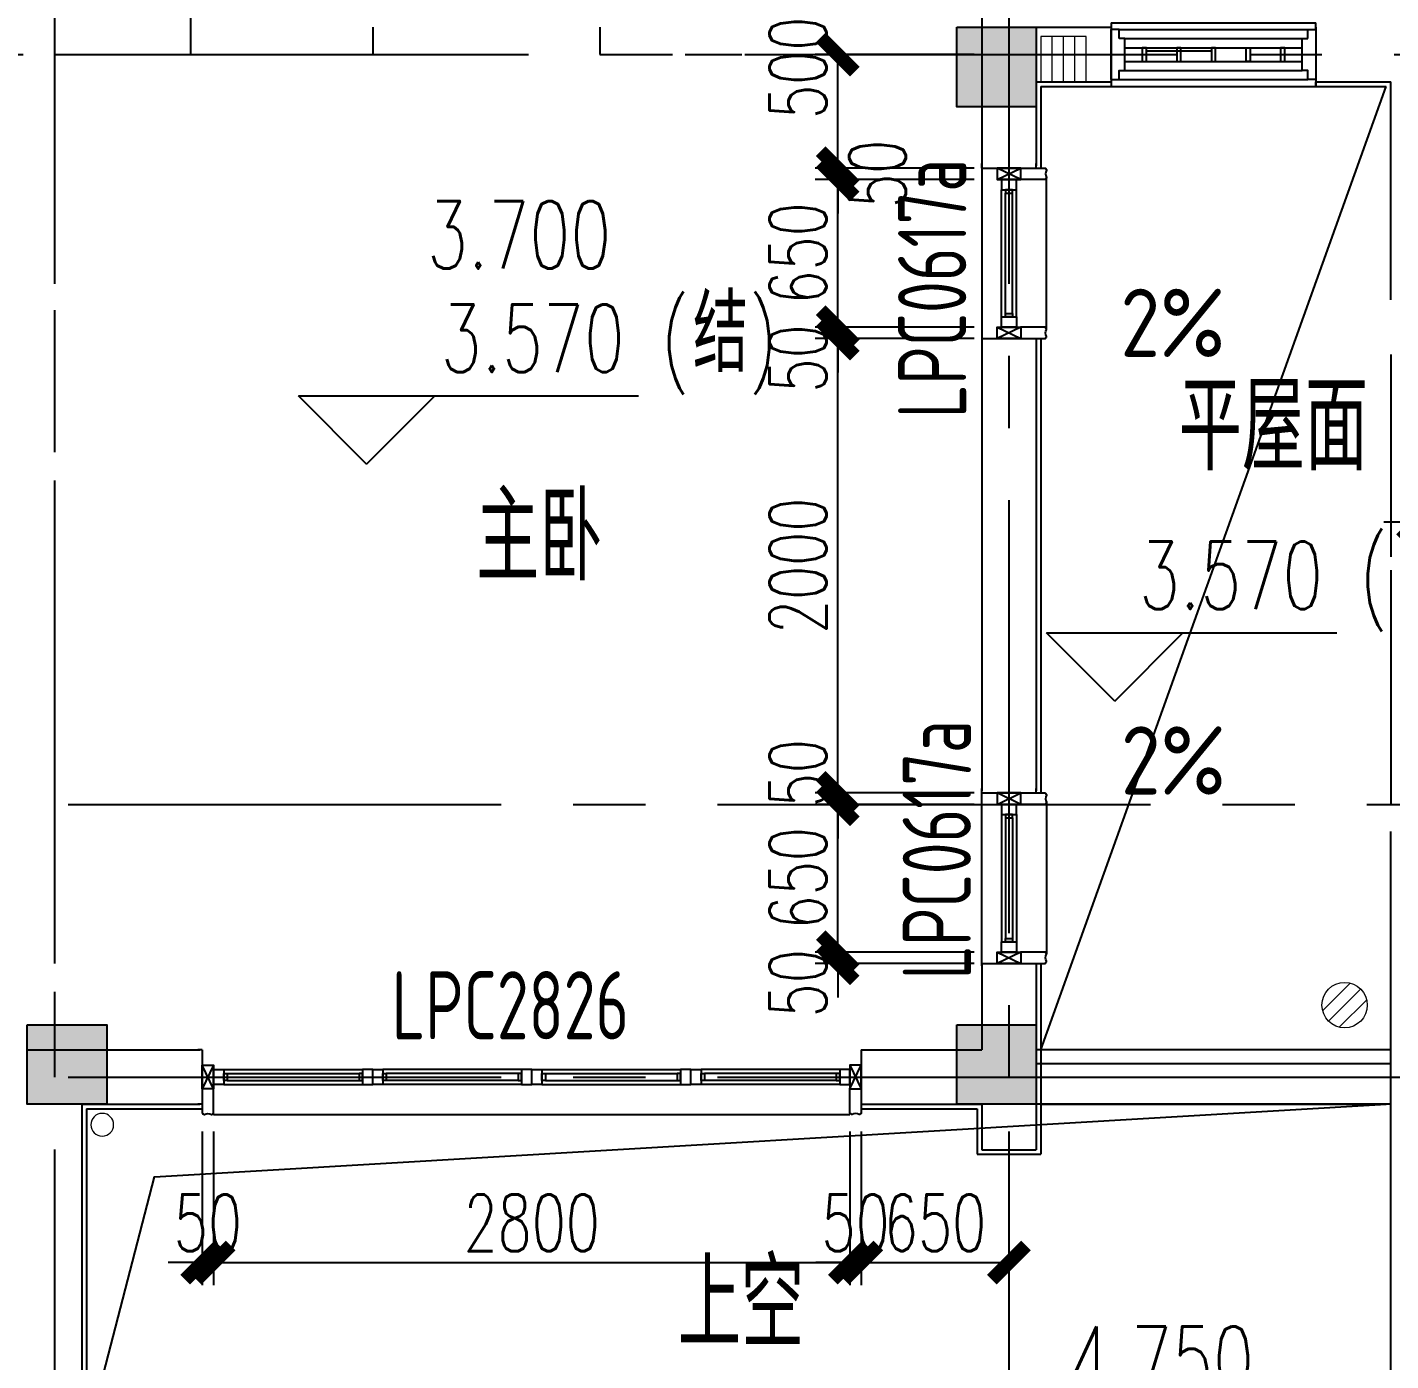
# Model space of a CAD drawing. Extents: x 296441 to 853063, y 459050 to 1117990.
# Drawn here: x 642778 to 648778, y 650121 to 655990 of the extents above; entities that cross this region are included whole.
import ezdxf

# ---------------------------------------------------------------- set-up
doc = ezdxf.new("R2010")
doc.units = 0
doc.header["$LTSCALE"] = 1000
for name, pattern in [('14-GRID$0$CENTER2', [28.575, 19.05, -3.175, 3.175, -3.175]), ('DZ-3-PLAN-FL01$0$DASHED2', [0.375, 0.25, -0.125]), ('E2-E3-FL02$0$E1-FL02$0$$5$CENTER2', [28.575, 19.05, -3.175, 3.175, -3.175])]:
    doc.linetypes.add(name, pattern=pattern)
for name, color, linetype in [('0-COL-H1', 170, 'Continuous'), ('14-GRID$0$G-GRID', 9, '14-GRID$0$CENTER2'), ('DIM_ELEV', 3, 'Continuous'), ('DIM_SYMB', 3, 'Continuous'), ('DZ-3-PLAN-FL01$0$A-WALL', 1, 'Continuous'), ('DZ-TEXT-FL01$0$A-ROOM-IDEN', 4, 'Continuous'), ('E-TEXT-BS01-MI-14$0$A-WIND-IDEN', 33, 'Continuous'), ('E1-BM01$0$A-HRAL', 5, 'Continuous'), ('E1-BM01$0$A-OVLK', 140, 'Continuous'), ('E1-FL02$0$A-OVLK', 140, 'Continuous'), ('E2-E3-FL02$0$A-WALL', 1, 'Continuous'), ('E2-E3-FL02$0$E1-FL02$0$A-FLOR', 23, 'Continuous'), ('E2-E3-FL02$0$E1-FL02$0$A-HOLE', 211, 'Continuous'), ('E2-E3-FL02$0$E1-FL02$0$A-OVLK', 140, 'Continuous'), ('E2-E3-FL02$0$E1-FL02$0$A-SECT-WIND', 155, 'Continuous'), ('E2-E3-FL02$0$E1-FL02$0$A-SECT-WOOD', 17, 'Continuous'), ('E2-E3-FL02$0$E1-FL02$0$A-WALL', 1, 'Continuous'), ('E2-E3-FL02$0$E1-FL02$0$A-WALL-FNSH', 6, 'Continuous'), ('E2-E3-FL02$0$E1-FL02$0$G-GRID', 9, 'E2-E3-FL02$0$E1-FL02$0$$5$CENTER2'), ('E2-E3-FL02$0$E1-FL02$0$G-XREF', 2, 'Continuous'), ('E2-E3-FL02$0$huachuang-900$0$A-ELEV-XTHIN', 5, 'Continuous'), ('E2-E3-FL02$0$huachuang-900$0$A-ELEV-XTHN-GRAY', 157, 'Continuous'), ('E2-E3-FL02$0$huachuang-900$0$A-SECT-STONE', 42, 'Continuous'), ('E2-E3-FL02$0$huachuang-900$0$A-WIND', 4, 'Continuous'), ('E2-E3-FL02$0$huachuang-900$0$CT-01-CE$0$A-ELEV-MEDM', 4, 'Continuous'), ('E2-E3-FL02$0$menchuangtao1$0$A-DETL-STONE', 42, 'Continuous'), ('E2-E3-FL02$0$menchuangtao1$0$A-WALL', 1, 'Continuous'), ('E2-E3-FL02$0$menchuangtao1$0$A_CUR_FRAME', 112, 'Continuous'), ('PUB_TEXT', 7, 'Continuous'), ('ZT1_Dim---标注---PM、LM、DY、JD', 252, 'Continuous')]:
    doc.layers.add(name, color=color, linetype=linetype)
doc.layers.add('E1-FL02$0$P-SEWG-EQPM', color=4, linetype='Continuous', lineweight=0)
doc.layers.add('E2-E3-FL02$0$E1-FL02$0$P-SEWG-EQPM', color=4, linetype='Continuous', lineweight=0)
doc.styles.add('_TCH_DIM', font='SIMPLEX', dxfattribs={"bigfont": 'GBCBIG'})
doc.styles.add('E1-FL02$0$hz', font='simplex', dxfattribs={"width": 0.7, "bigfont": 'hztxt'})
doc.styles.add('E2-E3-FL02$0$E1-FL02$0$hz', font='simplex', dxfattribs={"width": 0.7, "bigfont": 'hztxt'})
doc.styles.get("Standard").update_dxf_attribs({"font": 'gbenor.shx', "bigfont": 'gbcbig.shx'})
doc.styles.add('ZT-DIMSTYLE', font='ROMANS.shx', dxfattribs={"width": 0.7, "bigfont": 'CHINESE.shx'})
doc.dimstyles.new('ZT-DIM100', dxfattribs={"dimscale": 100, "dimtxt": 2.5, "dimasz": 1.5, "dimexe": 1, "dimexo": 1, "dimgap": 0.5, "dimtad": 1, "dimdec": 0, "dimdsep": 46, "dimtxsty": 'ZT-DIMSTYLE', "dimblk": 'ARCHTICK', "dimcen": 2.5, "dimclrd": 175, "dimclre": 175, "dimclrt": 7, "dimazin": 2, "dimtfac": 1, "dimtix": 1, "dimtmove": 2, "dimatfit": 3, "dimfxl": 0, "dimarcsym": 0})

# ---------------------------------------------------------------- blocks, each defined once
blk = doc.blocks.new('yyyyij')
at = {"layer": 'DIM_ELEV'}
for p, q in [((753866.4, 151321.1), (753566.4, 151621.1)), ((753566.4, 151621.1), (755062.4, 151621.1)), ((753866.4, 151321.1), (754166.4, 151621.1)), ((757158.5, 150277.6), (756858.5, 150577.6)), ((756858.5, 150577.6), (758135.5, 150577.6)), ((757158.5, 150277.6), (757458.5, 150577.6))]:
    blk.add_line(p, q, dxfattribs=at)
at = {"layer": 'DIM_SYMB'}
for points in [[(757336.4, 152174.4, 0, 0, 0), (757154.2, 152570.4, 80, 0, 0), (757028.7, 152842.9, 0, 0, 0)], [(757426.5, 149791.7, 0, 0, 0), (757723.5, 149348.7, 80, 0, 0), (757890.6, 149099.5, 0, 0, 0)]]:
    blk.add_lwpolyline(points, format="xyseb", dxfattribs=at)
at = {"layer": 'DZ-TEXT-FL01$0$A-ROOM-IDEN'}
for s, p in [('平屋面', (757439.6, 151293.7)), ('主卧', (754348.1, 150806.8)), ('上空', (755236.1, 147433.4))]:
    blk.add_text(s, height=385.82, dxfattribs=at).set_placement(p)
at = {"layer": 'E-TEXT-BS01-MI-14$0$A-WIND-IDEN', "color": 2, "width": 0.8}
for p in [(756505, 151523.3), (756525.5, 149053.3)]:
    blk.add_text('LPC0617a', height=300, rotation=90, dxfattribs=at).set_placement(p)
blk.add_text('LPC2826', height=300, dxfattribs=at).set_placement((753976.9, 148789))
at = {"layer": 'PUB_TEXT', "style": '_TCH_DIM', "width": 0.705882}
for s, p in [('3.700', (754132.4, 152181.1)), ('(', (755162.4, 151726.1)), (')', (755548.1, 151726.1)), ('3.570', (754192.4, 151726.1)), ('(', (758235.5, 150682.6)), ('3.570', (757265.5, 150682.6)), ('4.750', (756960.6, 147228.4))]:
    blk.add_text(s, height=297.5, dxfattribs=at).set_placement(p)
at = {"layer": 'PUB_TEXT', "style": '_TCH_DIM'}
blk.add_text('结', height=337.6, dxfattribs=at).set_placement((755302.4, 151726.1))
at = {"layer": 'PUB_TEXT'}
for p in [(757183.4, 151792.6), (757185.7, 149866.5)]:
    blk.add_text('2%', height=300, dxfattribs=at).set_placement(p)
blk = doc.blocks.new('E2-E3-FL02$0$huachuang-900')
at = {"layer": 'E2-E3-FL02$0$huachuang-900$0$A-ELEV-XTHIN'}
for p, q in [((-110, 865), (-110, 35)), ((110, 865), (110, 35)), ((-70, 840), (-70, 60)), ((70, 840), (70, 60))]:
    blk.add_line(p, q, dxfattribs=at)
at = {"layer": 'E2-E3-FL02$0$huachuang-900$0$A-ELEV-XTHN-GRAY'}
blk.add_line((15.1, 459), (15.1, 745.5), dxfattribs=at)
at = {"layer": 'E2-E3-FL02$0$huachuang-900$0$A-SECT-STONE'}
blk.add_line((-110, 900), (110, 900), dxfattribs=at)
for points in [[(70, 865), (110, 865), (110, 900), (-110, 900), (-110, 865), (-70, 865), (-70, 840), (-30, 840), (-30, 840), (-5.8, 840), (5, 840), (5.8, 840), (30, 840), (30, 840), (70, 840)], [(30, 763.5), (-30, 763.5), (-30, 763.5), (-30, 745.5), (-30, 745.5), (30, 745.5)], [(30, 611.2), (-30, 611.2), (-30, 611.2), (-30, 593.2), (-30, 593.2), (30, 593.2)], [(30, 459), (-30, 459), (-30, 459), (-30, 441), (-30, 441), (30, 441)], [(30, 288.8), (-30, 288.8), (-30, 288.8), (-30, 306.8), (-30, 306.8), (30, 306.8)], [(30, 154.5), (-30, 154.5), (-30, 154.5), (-30, 136.5), (-30, 136.5), (30, 136.5)], [(70, 35), (110, 35), (110, 0), (-110, 0), (-110, 35), (-70, 35), (-70, 60), (-30, 60), (-30, 60), (-5.8, 60), (5.8, 60), (5.8, 60), (30, 60), (30, 60), (70, 60)]]:
    blk.add_lwpolyline(points, close=True, dxfattribs=at)
at = {"layer": 'E2-E3-FL02$0$huachuang-900$0$A-WIND'}
for p, q in [((-30, 840), (-30, 60)), ((30, 840), (30, 60))]:
    blk.add_line(p, q, dxfattribs=at)
at = {"layer": 'E2-E3-FL02$0$huachuang-900$0$CT-01-CE$0$A-ELEV-MEDM'}
for p, q in [((-140, 900), (-140, 0)), ((-110, 900), (-140, 900)), ((140, 900), (110, 900)), ((140, 900), (140, 0)), ((-110, 0), (-140, 0)), ((110, 0), (140, 0))]:
    blk.add_line(p, q, dxfattribs=at)
blk = doc.blocks.new('E2-E3-FL02$0$menchuangtao1')
at = {"layer": 'E2-E3-FL02$0$menchuangtao1$0$A-DETL-STONE'}
blk.add_lwpolyline([(-10, -52.5), (-10, -159.2, -0.471625), (-15, -162.1, -0.528396), (-19.5, -164.7, 0.241692), (-50.5, -164.7, -0.528396), (-55, -162.1, -0.471625), (-60, -159.2), (-60, -52.5)], format="xyb", close=True, dxfattribs=at)
at = {"layer": 'E2-E3-FL02$0$menchuangtao1$0$A-WALL'}
for p, q in [((-10, 120), (-10, -120)), ((-10, 120), (10, 120)), ((-10, -120), (10, -120))]:
    blk.add_line(p, q, dxfattribs=at)
at = {"layer": 'E2-E3-FL02$0$menchuangtao1$0$A_CUR_FRAME'}
for p, q in [((-60, -52.5), (-10, 52.5)), ((-60, 52.5), (-10, -52.5))]:
    blk.add_line(p, q, dxfattribs=at)
blk.add_lwpolyline([(-10, -52.5), (-10, 52.5), (-60, 52.5), (-60, -52.5)], close=True, dxfattribs=at)
blk = doc.blocks.new('*U157')
at = {"layer": 'E2-E3-FL02$0$E1-FL02$0$A-SECT-WIND'}
for p, q in [((45, 32.5), (655, 32.5)), ((60, 15), (640, 15)), ((45, -32.5), (655, -32.5)), ((60, -15), (640, -15))]:
    blk.add_line(p, q, dxfattribs=at)
at = {"layer": 'E2-E3-FL02$0$E1-FL02$0$A-SECT-WOOD'}
for points in [[(0, 32.5), (45, 32.5), (45, -32.5), (0, -32.5)], [(60, 15), (60, -15), (45, -15), (45, 15)], [(640, 15), (640, -15), (655, -15), (655, 15)], [(700, 32.5), (655, 32.5), (655, -32.5), (700, -32.5)]]:
    blk.add_lwpolyline(points, close=True, dxfattribs=at)
blk = doc.blocks.new('*U155')
at = {"layer": 'E2-E3-FL02$0$E1-FL02$0$A-SECT-WIND'}
for p, q in [((45, 32.5), (605, 32.5)), ((60, 15), (590, 15)), ((45, -32.5), (605, -32.5)), ((60, -15), (590, -15))]:
    blk.add_line(p, q, dxfattribs=at)
at = {"layer": 'E2-E3-FL02$0$E1-FL02$0$A-SECT-WOOD'}
for points in [[(0, 32.5), (45, 32.5), (45, -32.5), (0, -32.5)], [(60, 15), (60, -15), (45, -15), (45, 15)], [(590, 15), (590, -15), (605, -15), (605, 15)], [(650, 32.5), (605, 32.5), (605, -32.5), (650, -32.5)]]:
    blk.add_lwpolyline(points, close=True, dxfattribs=at)
blk = doc.blocks.new('E2-E3-FL02$0$E1-FL02$0$$PS002_0')
at = {"color": 0}
for p, q in [((-0.25, -0.5), (-0.25, 0.5)), ((0, -0.5), (0, 0.5)), ((0.25, -0.5), (0.25, 0.5))]:
    blk.add_line(p, q, dxfattribs=at)
blk.add_lwpolyline([(-0.5, -0.5), (0.5, -0.5), (0.5, 0.5), (-0.5, 0.5)], close=True, dxfattribs=at)
at = {"color": 0, "style": 'E2-E3-FL02$0$E1-FL02$0$hz', "width": 0.7, "flags": 1}
for tag, p in [('UNIT', (0, 0)), ('SPEC', (0, -0.002)), ('WHAT', (0, -0.003))]:
    blk.add_attdef(tag, p, '', height=0.001, dxfattribs=at)
blk = doc.blocks.new('E1-FL02$0$$PS001_0')
for p, q in [((-0.485, -0.123), (0.123, 0.485)), ((-0.354, -0.354), (0.354, 0.354)), ((-0.118, -0.486), (0.486, 0.118))]:
    blk.add_line(p, q)
blk.add_circle((0, 0), 0.5)
at = {"style": 'E1-FL02$0$hz', "width": 0.7, "flags": 1}
for tag, p in [('UNIT', (0, 0)), ('SPEC', (0, -0.002)), ('WHAT', (0, -0.003))]:
    blk.add_attdef(tag, p, '', height=0.001, dxfattribs=at)
blk = doc.blocks.new('FF12')
at = {"layer": 'DIM_SYMB', "color": 8}
blk.add_lwpolyline([(665506.2, 98345.5), (663986.2, 102585.5)], dxfattribs=at)
at = {"layer": 'DZ-3-PLAN-FL01$0$A-WALL', "color": 33, "linetype": 'DZ-3-PLAN-FL01$0$DASHED2'}
for p, q in [((667446.2, 102845.5), (667446.2, 102725.5)), ((668446.2, 102845.5), (668446.2, 102725.5)), ((667446.2, 102725.5), (665766.2, 102725.5)), ((669846.2, 102725.5), (668446.2, 102725.5)), ((669846.2, 102725.5), (669846.2, 98345.5))]:
    blk.add_line(p, q, dxfattribs=at)
at = {"layer": 'E1-BM01$0$A-HRAL'}
for points in [[(665526.2, 98285.5), (663966.2, 98285.5)], [(665526.2, 98225.5), (663966.2, 98225.5)]]:
    blk.add_lwpolyline(points, dxfattribs=at)
at = {"layer": 'E1-BM01$0$A-OVLK'}
for points in [[(663966.2, 98345.5), (665526.2, 98345.5)], [(663966.2, 98105.5), (665526.2, 98105.5)]]:
    blk.add_lwpolyline(points, dxfattribs=at)
at = {"layer": 'E1-FL02$0$A-OVLK'}
blk.add_line((665506.2, 98105.5), (663986.2, 98105.5), dxfattribs=at)
at = {"layer": 'E2-E3-FL02$0$A-WALL'}
for points in [[(673566.2, 101405.5), (673566.2, 100515.5)], [(673566.2, 100455.5), (673566.2, 99425.5)], [(673566.2, 100345.5), (673566.2, 99425.5)]]:
    blk.add_lwpolyline(points, dxfattribs=at)
at = {"layer": 'E2-E3-FL02$0$E1-FL02$0$A-FLOR'}
blk.add_line((669146.2, 98060.5), (666346.2, 98060.5), dxfattribs=at)
at = {"layer": 'E2-E3-FL02$0$E1-FL02$0$A-HOLE'}
blk.add_lwpolyline([(669706.2, 96630.5), (669406.2, 97786.5), (663986.2, 98105.5)], dxfattribs=at)
at = {"layer": 'E2-E3-FL02$0$E1-FL02$0$A-OVLK'}
for p, q in [((665481.2, 101517.4), (665481.2, 102183.6)), ((665766.2, 102235.5), (665766.2, 101465.5)), ((665766.2, 98715.5), (665766.2, 99485.5)), ((665481.2, 99433.6), (665481.2, 98767.4)), ((665506.2, 98105.5), (663986.2, 98105.5))]:
    blk.add_line(p, q, dxfattribs=at)
at = {"layer": 'E2-E3-FL02$0$E1-FL02$0$A-WALL'}
for p, q in [((665766.2, 103465.5), (665766.2, 102235.5)), ((665766.2, 103235.5), (665766.2, 102235.5)), ((664296.2, 102845.5), (664296.2, 102605.5)), ((665526.2, 102845.5), (665196.2, 102845.5)), ((665196.2, 102845.5), (665196.2, 102605.5)), ((664296.2, 102605.5), (663966.2, 102605.5)), ((665526.2, 102605.5), (665196.2, 102605.5)), ((665526.2, 102605.5), (665526.2, 102235.5)), ((673566.2, 101645.5), (673566.2, 102605.5)), ((665526.2, 101465.5), (665526.2, 99485.5)), ((665766.2, 101465.5), (665766.2, 99485.5)), ((673566.2, 95345.5), (673566.2, 99305.5)), ((665526.2, 98715.5), (665526.2, 97905.5)), ((665766.2, 98715.5), (665766.2, 98345.5)), ((666286.2, 98345.5), (665766.2, 98345.5)), ((669966.2, 98345.5), (669206.2, 98345.5)), ((665766.2, 98105.5), (665766.2, 97905.5)), ((666286.2, 98105.5), (665766.2, 98105.5)), ((669726.2, 98105.5), (669206.2, 98105.5)), ((669726.2, 98105.5), (669726.2, 95105.5)), ((665766.2, 97905.5), (665526.2, 97905.5))]:
    blk.add_line(p, q, dxfattribs=at)
at = {"layer": 'E2-E3-FL02$0$E1-FL02$0$A-WALL-FNSH'}
for p, q in [((664296.2, 102585.5), (664296.2, 102605.5)), ((665196.2, 102605.5), (665196.2, 102585.5)), ((664296.2, 102585.5), (663986.2, 102585.5)), ((665506.2, 102585.5), (665196.2, 102585.5)), ((665506.2, 102585.5), (665506.2, 102225.5)), ((665506.2, 101475.5), (665506.2, 99475.5)), ((665506.2, 98725.5), (665506.2, 97885.5)), ((665786.2, 98085.5), (665786.2, 97885.5)), ((666296.2, 98085.5), (665786.2, 98085.5)), ((669706.2, 98085.5), (669196.2, 98085.5)), ((669706.2, 98085.5), (669706.2, 95085.5)), ((665786.2, 97885.5), (665506.2, 97885.5))]:
    blk.add_line(p, q, dxfattribs=at)
at = {"layer": 'E2-E3-FL02$0$E1-FL02$0$G-GRID'}
blk.add_line((669246.2, 102725.5), (669246.2, 106925.5), dxfattribs=at)
at = {"layer": 'E2-E3-FL02$0$E1-FL02$0$P-SEWG-EQPM'}
blk.add_circle((669636.2, 98015.5), 50, dxfattribs=at)
at = {"rotation": 270}
blk.add_blockref('*U155', (665646.2, 99425.5), dxfattribs=at)
for p in [(666346.2, 98225.5), (667746.2, 98225.5)]:
    blk.add_blockref('*U157', p)
at = {"extrusion": (0, 0, -1), "zscale": -1}
for p in [(-667746.2, 98225.5), (-669146.2, 98225.5)]:
    blk.add_blockref('*U157', p, dxfattribs=at)
at = {"layer": 'E1-FL02$0$P-SEWG-EQPM', "xscale": -200, "yscale": 200, "zscale": 200}
blk.add_blockref('E1-FL02$0$$PS001_0', (664169.2, 98542.1), dxfattribs=at)
at = {"layer": 'E2-E3-FL02$0$E1-FL02$0$G-XREF', "extrusion": (0, 0, -1), "zscale": -1, "rotation": 90}
for name, p in [('E2-E3-FL02$0$huachuang-900', (-664296.2, 102725.5)), ('E2-E3-FL02$0$menchuangtao1', (-665646.2, 102235.5)), ('*U155', (-665646.2, 101525.5)), ('E2-E3-FL02$0$menchuangtao1', (-665646.2, 99485.5))]:
    blk.add_blockref(name, p, dxfattribs=at)
at = {"layer": 'E2-E3-FL02$0$E1-FL02$0$G-XREF', "rotation": 270}
for p in [(665646.2, 101465.5), (665646.2, 98715.5)]:
    blk.add_blockref('E2-E3-FL02$0$menchuangtao1', p, dxfattribs=at)
at = {"layer": 'E2-E3-FL02$0$E1-FL02$0$G-XREF', "extrusion": (0, 0, -1), "zscale": -1}
blk.add_blockref('E2-E3-FL02$0$menchuangtao1', (-666286.2, 98225.5), dxfattribs=at)
at = {"layer": 'E2-E3-FL02$0$E1-FL02$0$G-XREF'}
blk.add_blockref('E2-E3-FL02$0$menchuangtao1', (669206.2, 98225.5), dxfattribs=at)
at = {"layer": 'E2-E3-FL02$0$E1-FL02$0$P-SEWG-EQPM', "extrusion": (0, 0, -1), "xscale": 200, "yscale": 200, "zscale": -200}
blk.add_blockref('E2-E3-FL02$0$E1-FL02$0$$PS002_0', (-665406.2, 102705.5), dxfattribs=at)
blk = doc.blocks.new('_ArchTick')
at = {"color": 0, "linetype": 'ByBlock', "const_width": 0.4}
blk.add_lwpolyline([(-0.5, -0.5), (0.5, 0.5)], dxfattribs=at)
blk = doc.blocks.new('*D1074')
at = {"layer": 'Defpoints', "color": 0, "ltscale": 1000, "transparency": 16777216}
for p in [(646448.5, 651229.5), (647098.5, 651229.5), (647098.5, 650552.9)]:
    blk.add_point(p, dxfattribs=at)
at = {"layer": 'ZT1_Dim---标注---PM、LM、DY、JD', "color": 175, "linetype": 'ByBlock', "lineweight": -2, "ltscale": 1000, "transparency": 16777216}
for p, q in [((646448.5, 651129.5), (646448.5, 650452.9)), ((647098.5, 651129.5), (647098.5, 650452.9)), ((646448.5, 650552.9), (647098.5, 650552.9))]:
    blk.add_line(p, q, dxfattribs=at)
at = {"layer": 'ZT1_Dim---标注---PM、LM、DY、JD', "color": 175, "lineweight": -2, "ltscale": 1000, "transparency": 16777216, "xscale": 150, "yscale": 150, "zscale": 150, "rotation": 180}
blk.add_blockref('_ArchTick', (646448.5, 650552.9), dxfattribs=at)
at = {"layer": 'ZT1_Dim---标注---PM、LM、DY、JD', "color": 175, "lineweight": -2, "ltscale": 1000, "transparency": 16777216, "xscale": 150, "yscale": 150, "zscale": 150}
blk.add_blockref('_ArchTick', (647098.5, 650552.9), dxfattribs=at)
at = {"layer": 'ZT1_Dim---标注---PM、LM、DY、JD', "color": 7, "ltscale": 1000, "transparency": 16777216, "insert": (646773.5, 650727.9), "char_height": 250, "attachment_point": 5, "style": 'ZT-DIMSTYLE'}
blk.add_mtext('650', dxfattribs=at)
blk = doc.blocks.new('*D1075')
at = {"layer": 'Defpoints', "color": 0, "ltscale": 1000, "transparency": 16777216}
for p in [(646398.5, 651229.5), (646448.5, 651229.5), (646448.5, 650552.9)]:
    blk.add_point(p, dxfattribs=at)
at = {"layer": 'ZT1_Dim---标注---PM、LM、DY、JD', "color": 175, "linetype": 'ByBlock', "lineweight": -2, "ltscale": 1000, "transparency": 16777216}
for p, q in [((646398.5, 651129.5), (646398.5, 650452.9)), ((646448.5, 651129.5), (646448.5, 650452.9)), ((646398.5, 650552.9), (646248.5, 650552.9)), ((646398.5, 650552.9), (646448.5, 650552.9)), ((646448.5, 650552.9), (646598.5, 650552.9))]:
    blk.add_line(p, q, dxfattribs=at)
at = {"layer": 'ZT1_Dim---标注---PM、LM、DY、JD', "color": 175, "lineweight": -2, "ltscale": 1000, "transparency": 16777216, "xscale": 150, "yscale": 150, "zscale": 150}
blk.add_blockref('_ArchTick', (646398.5, 650552.9), dxfattribs=at)
at = {"layer": 'ZT1_Dim---标注---PM、LM、DY、JD', "color": 175, "lineweight": -2, "ltscale": 1000, "transparency": 16777216, "xscale": 150, "yscale": 150, "zscale": 150, "rotation": 180}
blk.add_blockref('_ArchTick', (646448.5, 650552.9), dxfattribs=at)
at = {"layer": 'ZT1_Dim---标注---PM、LM、DY、JD', "color": 7, "ltscale": 1000, "transparency": 16777216, "insert": (646423.5, 650727.9), "char_height": 250, "attachment_point": 5, "style": 'ZT-DIMSTYLE'}
blk.add_mtext('50', dxfattribs=at)
blk = doc.blocks.new('*D1072')
at = {"layer": 'Defpoints', "color": 0, "ltscale": 1000, "transparency": 16777216}
for p in [(643598.5, 651229.5), (646398.5, 651229.5), (646398.5, 650552.9)]:
    blk.add_point(p, dxfattribs=at)
at = {"layer": 'ZT1_Dim---标注---PM、LM、DY、JD', "color": 175, "linetype": 'ByBlock', "lineweight": -2, "ltscale": 1000, "transparency": 16777216}
for p, q in [((643598.5, 651129.5), (643598.5, 650452.9)), ((646398.5, 651129.5), (646398.5, 650452.9)), ((643598.5, 650552.9), (646398.5, 650552.9))]:
    blk.add_line(p, q, dxfattribs=at)
at = {"layer": 'ZT1_Dim---标注---PM、LM、DY、JD', "color": 175, "lineweight": -2, "ltscale": 1000, "transparency": 16777216, "xscale": 150, "yscale": 150, "zscale": 150, "rotation": 180}
blk.add_blockref('_ArchTick', (643598.5, 650552.9), dxfattribs=at)
at = {"layer": 'ZT1_Dim---标注---PM、LM、DY、JD', "color": 175, "lineweight": -2, "ltscale": 1000, "transparency": 16777216, "xscale": 150, "yscale": 150, "zscale": 150}
blk.add_blockref('_ArchTick', (646398.5, 650552.9), dxfattribs=at)
at = {"layer": 'ZT1_Dim---标注---PM、LM、DY、JD', "color": 7, "ltscale": 1000, "transparency": 16777216, "insert": (644998.5, 650727.9), "char_height": 250, "attachment_point": 5, "style": 'ZT-DIMSTYLE'}
blk.add_mtext('2800', dxfattribs=at)
blk = doc.blocks.new('*D1073')
at = {"layer": 'Defpoints', "color": 0, "ltscale": 1000, "transparency": 16777216}
for p in [(643548.5, 651229.5), (643598.5, 651229.5), (643598.5, 650552.9)]:
    blk.add_point(p, dxfattribs=at)
at = {"layer": 'ZT1_Dim---标注---PM、LM、DY、JD', "color": 175, "linetype": 'ByBlock', "lineweight": -2, "ltscale": 1000, "transparency": 16777216}
for p, q in [((643548.5, 651129.5), (643548.5, 650452.9)), ((643598.5, 651129.5), (643598.5, 650452.9)), ((643548.5, 650552.9), (643398.5, 650552.9)), ((643548.5, 650552.9), (643598.5, 650552.9)), ((643598.5, 650552.9), (643748.5, 650552.9))]:
    blk.add_line(p, q, dxfattribs=at)
at = {"layer": 'ZT1_Dim---标注---PM、LM、DY、JD', "color": 175, "lineweight": -2, "ltscale": 1000, "transparency": 16777216, "xscale": 150, "yscale": 150, "zscale": 150}
blk.add_blockref('_ArchTick', (643548.5, 650552.9), dxfattribs=at)
at = {"layer": 'ZT1_Dim---标注---PM、LM、DY、JD', "color": 175, "lineweight": -2, "ltscale": 1000, "transparency": 16777216, "xscale": 150, "yscale": 150, "zscale": 150, "rotation": 180}
blk.add_blockref('_ArchTick', (643598.5, 650552.9), dxfattribs=at)
at = {"layer": 'ZT1_Dim---标注---PM、LM、DY、JD', "color": 7, "ltscale": 1000, "transparency": 16777216, "insert": (643573.5, 650727.9), "char_height": 250, "attachment_point": 5, "style": 'ZT-DIMSTYLE'}
blk.add_mtext('50', dxfattribs=at)
blk = doc.blocks.new('*D1080')
at = {"layer": 'Defpoints', "color": 0, "ltscale": 1000, "transparency": 16777216}
for p in [(646345, 655869.5), (647046, 655869.5), (647046, 655369.5)]:
    blk.add_point(p, dxfattribs=at)
at = {"layer": 'ZT1_Dim---标注---PM、LM、DY、JD', "color": 175, "linetype": 'ByBlock', "lineweight": -2, "ltscale": 1000, "transparency": 16777216}
for p, q in [((646946, 655869.5), (646245, 655869.5)), ((646345, 655369.5), (646345, 655869.5)), ((646946, 655369.5), (646245, 655369.5))]:
    blk.add_line(p, q, dxfattribs=at)
at = {"layer": 'ZT1_Dim---标注---PM、LM、DY、JD', "color": 175, "lineweight": -2, "ltscale": 1000, "transparency": 16777216, "xscale": 150, "yscale": 150, "zscale": 150}
for p, rotation in [((646345, 655869.5), 90), ((646345, 655369.5), 270)]:
    blk.add_blockref('_ArchTick', p, dxfattribs=dict(at, rotation=rotation))
at = {"layer": 'ZT1_Dim---标注---PM、LM、DY、JD', "color": 7, "ltscale": 1000, "transparency": 16777216, "insert": (646170, 655811.1), "char_height": 250, "attachment_point": 5, "rotation": 90, "style": 'ZT-DIMSTYLE'}
blk.add_mtext('500', dxfattribs=at)
blk = doc.blocks.new('*D1081')
at = {"layer": 'Defpoints', "color": 0, "ltscale": 1000, "transparency": 16777216}
for p in [(646345, 655369.5), (647046, 655369.5), (647046, 655319.5)]:
    blk.add_point(p, dxfattribs=at)
at = {"layer": 'ZT1_Dim---标注---PM、LM、DY、JD', "color": 175, "linetype": 'ByBlock', "lineweight": -2, "ltscale": 1000, "transparency": 16777216}
for p, q in [((646345, 655369.5), (646345, 655519.5)), ((646946, 655369.5), (646245, 655369.5)), ((646345, 655319.5), (646345, 655369.5)), ((646946, 655319.5), (646245, 655319.5)), ((646345, 655319.5), (646345, 655169.5))]:
    blk.add_line(p, q, dxfattribs=at)
at = {"layer": 'ZT1_Dim---标注---PM、LM、DY、JD', "color": 175, "lineweight": -2, "ltscale": 1000, "transparency": 16777216, "xscale": 150, "yscale": 150, "zscale": 150}
for p, rotation in [((646345, 655369.5), 270), ((646345, 655319.5), 90)]:
    blk.add_blockref('_ArchTick', p, dxfattribs=dict(at, rotation=rotation))
at = {"layer": 'ZT1_Dim---标注---PM、LM、DY、JD', "color": 7, "ltscale": 1000, "transparency": 16777216, "insert": (646520, 655344.5), "char_height": 250, "attachment_point": 5, "rotation": 90, "style": 'ZT-DIMSTYLE'}
blk.add_mtext('50', dxfattribs=at)
blk = doc.blocks.new('*D1082')
at = {"layer": 'Defpoints', "color": 0, "ltscale": 1000, "transparency": 16777216}
for p in [(646345, 655319.5), (647046, 655319.5), (647046, 654669.5)]:
    blk.add_point(p, dxfattribs=at)
at = {"layer": 'ZT1_Dim---标注---PM、LM、DY、JD', "color": 175, "linetype": 'ByBlock', "lineweight": -2, "ltscale": 1000, "transparency": 16777216}
for p, q in [((646946, 655319.5), (646245, 655319.5)), ((646345, 654669.5), (646345, 655319.5)), ((646946, 654669.5), (646245, 654669.5))]:
    blk.add_line(p, q, dxfattribs=at)
at = {"layer": 'ZT1_Dim---标注---PM、LM、DY、JD', "color": 175, "lineweight": -2, "ltscale": 1000, "transparency": 16777216, "xscale": 150, "yscale": 150, "zscale": 150}
for p, rotation in [((646345, 655319.5), 90), ((646345, 654669.5), 270)]:
    blk.add_blockref('_ArchTick', p, dxfattribs=dict(at, rotation=rotation))
at = {"layer": 'ZT1_Dim---标注---PM、LM、DY、JD', "color": 7, "ltscale": 1000, "transparency": 16777216, "insert": (646170, 654994.5), "char_height": 250, "attachment_point": 5, "rotation": 90, "style": 'ZT-DIMSTYLE'}
blk.add_mtext('650', dxfattribs=at)
blk = doc.blocks.new('*D1083')
at = {"layer": 'Defpoints', "color": 0, "ltscale": 1000, "transparency": 16777216}
for p in [(646345, 654669.5), (647046, 654669.5), (647046, 654619.5)]:
    blk.add_point(p, dxfattribs=at)
at = {"layer": 'ZT1_Dim---标注---PM、LM、DY、JD', "color": 175, "linetype": 'ByBlock', "lineweight": -2, "ltscale": 1000, "transparency": 16777216}
for p, q in [((646345, 654669.5), (646345, 654819.5)), ((646946, 654669.5), (646245, 654669.5)), ((646345, 654619.5), (646345, 654669.5)), ((646946, 654619.5), (646245, 654619.5)), ((646345, 654619.5), (646345, 654469.5))]:
    blk.add_line(p, q, dxfattribs=at)
at = {"layer": 'ZT1_Dim---标注---PM、LM、DY、JD', "color": 175, "lineweight": -2, "ltscale": 1000, "transparency": 16777216, "xscale": 150, "yscale": 150, "zscale": 150}
for p, rotation in [((646345, 654669.5), 270), ((646345, 654619.5), 90)]:
    blk.add_blockref('_ArchTick', p, dxfattribs=dict(at, rotation=rotation))
at = {"layer": 'ZT1_Dim---标注---PM、LM、DY、JD', "color": 7, "ltscale": 1000, "transparency": 16777216, "insert": (646170, 654532), "char_height": 250, "attachment_point": 5, "rotation": 90, "style": 'ZT-DIMSTYLE'}
blk.add_mtext('50', dxfattribs=at)
blk = doc.blocks.new('*D1084')
at = {"layer": 'Defpoints', "color": 0, "ltscale": 1000, "transparency": 16777216}
for p in [(646345, 654619.5), (647046, 654619.5), (647046, 652619.5)]:
    blk.add_point(p, dxfattribs=at)
at = {"layer": 'ZT1_Dim---标注---PM、LM、DY、JD', "color": 175, "linetype": 'ByBlock', "lineweight": -2, "ltscale": 1000, "transparency": 16777216}
for p, q in [((646946, 654619.5), (646245, 654619.5)), ((646345, 652619.5), (646345, 654619.5)), ((646946, 652619.5), (646245, 652619.5))]:
    blk.add_line(p, q, dxfattribs=at)
at = {"layer": 'ZT1_Dim---标注---PM、LM、DY、JD', "color": 175, "lineweight": -2, "ltscale": 1000, "transparency": 16777216, "xscale": 150, "yscale": 150, "zscale": 150}
for p, rotation in [((646345, 654619.5), 90), ((646345, 652619.5), 270)]:
    blk.add_blockref('_ArchTick', p, dxfattribs=dict(at, rotation=rotation))
at = {"layer": 'ZT1_Dim---标注---PM、LM、DY、JD', "color": 7, "ltscale": 1000, "transparency": 16777216, "insert": (646170, 653619.5), "char_height": 250, "attachment_point": 5, "rotation": 90, "style": 'ZT-DIMSTYLE'}
blk.add_mtext('2000', dxfattribs=at)
blk = doc.blocks.new('*D1085')
at = {"layer": 'Defpoints', "color": 0, "ltscale": 1000, "transparency": 16777216}
for p in [(646345, 652619.5), (647046, 652619.5), (647046, 652569.5)]:
    blk.add_point(p, dxfattribs=at)
at = {"layer": 'ZT1_Dim---标注---PM、LM、DY、JD', "color": 175, "linetype": 'ByBlock', "lineweight": -2, "ltscale": 1000, "transparency": 16777216}
for p, q in [((646345, 652619.5), (646345, 652769.5)), ((646946, 652619.5), (646245, 652619.5)), ((646946, 652569.5), (646245, 652569.5)), ((646345, 652569.5), (646345, 652619.5)), ((646345, 652569.5), (646345, 652419.5))]:
    blk.add_line(p, q, dxfattribs=at)
at = {"layer": 'ZT1_Dim---标注---PM、LM、DY、JD', "color": 175, "lineweight": -2, "ltscale": 1000, "transparency": 16777216, "xscale": 150, "yscale": 150, "zscale": 150}
for p, rotation in [((646345, 652619.5), 270), ((646345, 652569.5), 90)]:
    blk.add_blockref('_ArchTick', p, dxfattribs=dict(at, rotation=rotation))
at = {"layer": 'ZT1_Dim---标注---PM、LM、DY、JD', "color": 7, "ltscale": 1000, "transparency": 16777216, "insert": (646170, 652707), "char_height": 250, "attachment_point": 5, "rotation": 90, "style": 'ZT-DIMSTYLE'}
blk.add_mtext('50', dxfattribs=at)
blk = doc.blocks.new('*D1086')
at = {"layer": 'Defpoints', "color": 0, "ltscale": 1000, "transparency": 16777216}
for p in [(646345, 652569.5), (647046, 652569.5), (647046, 651919.5)]:
    blk.add_point(p, dxfattribs=at)
at = {"layer": 'ZT1_Dim---标注---PM、LM、DY、JD', "color": 175, "linetype": 'ByBlock', "lineweight": -2, "ltscale": 1000, "transparency": 16777216}
for p, q in [((646946, 652569.5), (646245, 652569.5)), ((646345, 651919.5), (646345, 652569.5)), ((646946, 651919.5), (646245, 651919.5))]:
    blk.add_line(p, q, dxfattribs=at)
at = {"layer": 'ZT1_Dim---标注---PM、LM、DY、JD', "color": 175, "lineweight": -2, "ltscale": 1000, "transparency": 16777216, "xscale": 150, "yscale": 150, "zscale": 150}
for p, rotation in [((646345, 652569.5), 90), ((646345, 651919.5), 270)]:
    blk.add_blockref('_ArchTick', p, dxfattribs=dict(at, rotation=rotation))
at = {"layer": 'ZT1_Dim---标注---PM、LM、DY、JD', "color": 7, "ltscale": 1000, "transparency": 16777216, "insert": (646170, 652244.5), "char_height": 250, "attachment_point": 5, "rotation": 90, "style": 'ZT-DIMSTYLE'}
blk.add_mtext('650', dxfattribs=at)
blk = doc.blocks.new('*D1087')
at = {"layer": 'Defpoints', "color": 0, "ltscale": 1000, "transparency": 16777216}
for p in [(646345, 651919.5), (647046, 651919.5), (647046, 651869.5)]:
    blk.add_point(p, dxfattribs=at)
at = {"layer": 'ZT1_Dim---标注---PM、LM、DY、JD', "color": 175, "linetype": 'ByBlock', "lineweight": -2, "ltscale": 1000, "transparency": 16777216}
for p, q in [((646345, 651919.5), (646345, 652069.5)), ((646946, 651919.5), (646245, 651919.5)), ((646345, 651869.5), (646345, 651919.5)), ((646946, 651869.5), (646245, 651869.5)), ((646345, 651869.5), (646345, 651719.5))]:
    blk.add_line(p, q, dxfattribs=at)
at = {"layer": 'ZT1_Dim---标注---PM、LM、DY、JD', "color": 175, "lineweight": -2, "ltscale": 1000, "transparency": 16777216, "xscale": 150, "yscale": 150, "zscale": 150}
for p, rotation in [((646345, 651919.5), 270), ((646345, 651869.5), 90)]:
    blk.add_blockref('_ArchTick', p, dxfattribs=dict(at, rotation=rotation))
at = {"layer": 'ZT1_Dim---标注---PM、LM、DY、JD', "color": 7, "ltscale": 1000, "transparency": 16777216, "insert": (646170, 651782), "char_height": 250, "attachment_point": 5, "rotation": 90, "style": 'ZT-DIMSTYLE'}
blk.add_mtext('50', dxfattribs=at)
blk = doc.blocks.new('*D1838')
at = {"layer": 'Defpoints', "color": 0, "ltscale": 1000, "transparency": 16777216}
for p in [(648898.5, 654549.5), (649348.5, 654549.5), (649348.5, 653811.3)]:
    blk.add_point(p, dxfattribs=at)
at = {"layer": 'ZT1_Dim---标注---PM、LM、DY、JD', "color": 175, "linetype": 'ByBlock', "lineweight": -2, "ltscale": 1000, "transparency": 16777216}
for p, q in [((648898.5, 654449.5), (648898.5, 653711.3)), ((649348.5, 654449.5), (649348.5, 653711.3)), ((648898.5, 653811.3), (648748.5, 653811.3)), ((648898.5, 653811.3), (649348.5, 653811.3)), ((649348.5, 653811.3), (649498.5, 653811.3))]:
    blk.add_line(p, q, dxfattribs=at)
at = {"layer": 'ZT1_Dim---标注---PM、LM、DY、JD', "color": 175, "lineweight": -2, "ltscale": 1000, "transparency": 16777216, "xscale": 150, "yscale": 150, "zscale": 150}
blk.add_blockref('_ArchTick', (648898.5, 653811.3), dxfattribs=at)
at = {"layer": 'ZT1_Dim---标注---PM、LM、DY、JD', "color": 175, "lineweight": -2, "ltscale": 1000, "transparency": 16777216, "xscale": 150, "yscale": 150, "zscale": 150, "rotation": 180}
blk.add_blockref('_ArchTick', (649348.5, 653811.3), dxfattribs=at)
at = {"layer": 'ZT1_Dim---标注---PM、LM、DY、JD', "color": 7, "ltscale": 1000, "transparency": 16777216, "insert": (649123.5, 653986.3), "char_height": 250, "attachment_point": 5, "style": 'ZT-DIMSTYLE'}
blk.add_mtext('450', dxfattribs=at)

msp = doc.modelspace()

# ---------------------------------------------------------------- linework, layer by layer
at = {"layer": '0-COL-H1'}
for points in [[(646868.5, 655989.5), (647218.5, 655989.5), (647218.5, 655639.5), (646868.5, 655639.5)], [(646868.5, 651599.5), (647218.5, 651599.5), (647218.5, 651249.5), (646868.5, 651249.5)]]:
    msp.add_lwpolyline(points, close=True, dxfattribs=at)
at = {"layer": '0-COL-H1', "elevation": 0}
msp.add_lwpolyline([(642778.5, 651599.5), (643128.5, 651599.5), (643128.5, 651249.5), (642778.5, 651249.5)], close=True, dxfattribs=at)
at = {"layer": '0-COL-H1', "color": 254}
for points in [[(647218.5, 655639.5), (647218.5, 655989.5), (646868.5, 655639.5), (646868.5, 655989.5)], [(643128.5, 651249.5, 0), (643128.5, 651599.5, 0), (642778.5, 651249.5, 0), (642778.5, 651599.5, 0)], [(647218.5, 651249.5), (647218.5, 651599.5), (646868.5, 651249.5), (646868.5, 651599.5)]]:
    msp.add_solid(points, dxfattribs=at)
at = {"layer": '14-GRID$0$G-GRID', "color": 8, "ltscale": 0.1}
for p, q in [((642898.5, 671053.2), (642898.5, 638294.8)), ((647098.5, 671053.2), (647098.5, 638294.8)), ((620218.5, 655869.5), (674432.5, 655869.5)), ((620098.5, 652569.5), (674432.5, 652569.5)), ((620098.5, 651369.5), (674432.5, 651369.5))]:
    msp.add_line(p, q, dxfattribs=at)

# ---------------------------------------------------------------- block references
msp.add_blockref('yyyyij', (-109594.5, 502746.1))
at = {"xscale": -1}
for p in [(1312744.7, 553144), (1322344.7, 553144)]:
    msp.add_blockref('FF12', p, dxfattribs=at)

# ---------------------------------------------------------------- dimensions: what is measured, and where the dimension line sits
at = {"layer": 'ZT1_Dim---标注---PM、LM、DY、JD', "ltscale": 1000}
for base, p1, p2, picture, middle in [((646345, 655869.5), (647046, 655369.5), (647046, 655869.5), '*D1080', (646170, 655811.1)), ((646345, 655369.5), (647046, 655319.5), (647046, 655369.5), '*D1081', (646520, 655344.5)), ((646345, 654669.5), (647046, 654619.5), (647046, 654669.5), '*D1083', (646170, 654532)), ((646345, 652619.5), (647046, 652569.5), (647046, 652619.5), '*D1085', (646170, 652707)), ((646345, 651919.5), (647046, 651869.5), (647046, 651919.5), '*D1087', (646170, 651782))]:
    dim = msp.add_linear_dim(base=base, p1=p1, p2=p2, angle=90, dimstyle='ZT-DIM100', dxfattribs=at)
    dim.commit()
    dim.dimension.update_dxf_attribs({"geometry": picture, "text_midpoint": middle, "dimtype": 160})
for base, p1, p2, picture, middle in [((646345, 655319.5), (647046, 654669.5), (647046, 655319.5), '*D1082', (646170, 654994.5)), ((646345, 654619.5), (647046, 652619.5), (647046, 654619.5), '*D1084', (646170, 653619.5)), ((646345, 652569.5), (647046, 651919.5), (647046, 652569.5), '*D1086', (646170, 652244.5))]:
    dim = msp.add_linear_dim(base=base, p1=p1, p2=p2, angle=90, dimstyle='ZT-DIM100', dxfattribs=at)
    dim.commit()
    dim.dimension.update_dxf_attribs({"geometry": picture, "text_midpoint": middle})
for base, p1, p2, picture, middle in [((649348.5, 653811.3), (648898.5, 654549.5), (649348.5, 654549.5), '*D1838', (649123.5, 653986.3)), ((643598.5, 650552.9), (643548.5, 651229.5), (643598.5, 651229.5), '*D1073', (643573.5, 650727.9)), ((646398.5, 650552.9), (643598.5, 651229.5), (646398.5, 651229.5), '*D1072', (644998.5, 650727.9)), ((646448.5, 650552.9), (646398.5, 651229.5), (646448.5, 651229.5), '*D1075', (646423.5, 650727.9)), ((647098.5, 650552.9), (646448.5, 651229.5), (647098.5, 651229.5), '*D1074', (646773.5, 650727.9))]:
    dim = msp.add_linear_dim(base=base, p1=p1, p2=p2, dimstyle='ZT-DIM100', dxfattribs=at)
    dim.commit()
    dim.dimension.update_dxf_attribs({"geometry": picture, "text_midpoint": middle})

doc.saveas('drawing.dxf')
